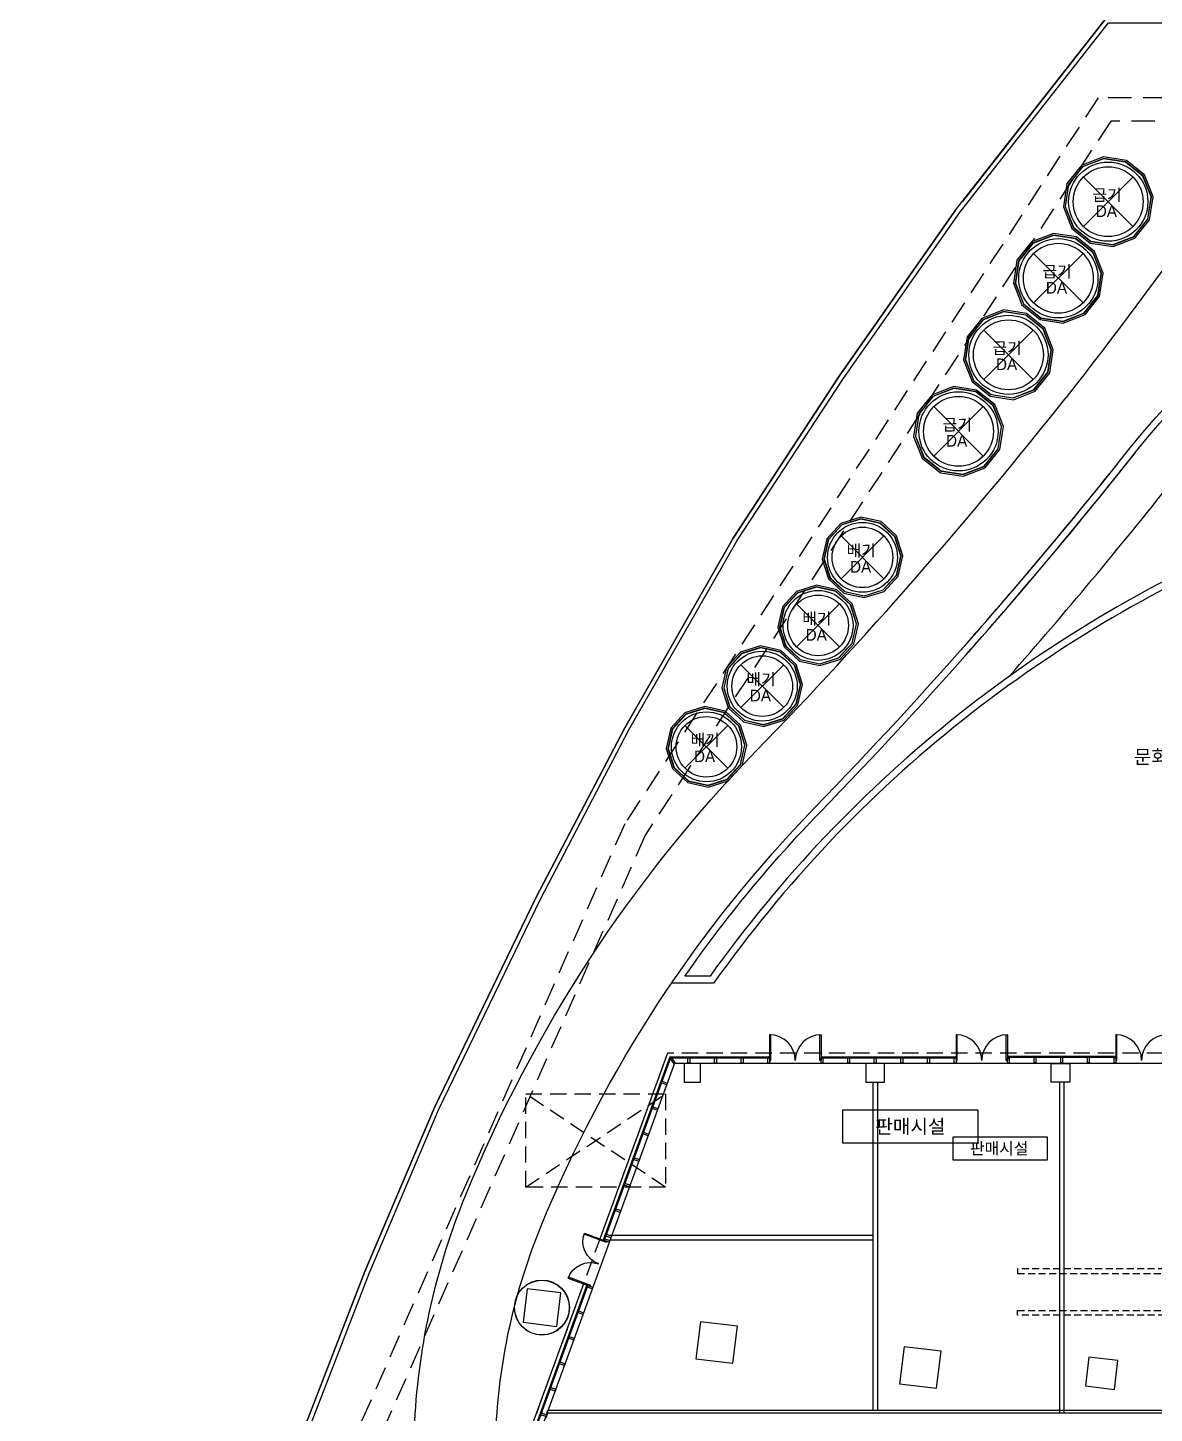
# Model space of a CAD drawing. Header units: millimetres. Extents: x -7616 to 421613, y 91067 to 341353.
# Drawn here: x 71128 to 119471, y 198462 to 257923 of the extents above; entities that cross this region are included whole.
import ezdxf
from ezdxf.enums import TextEntityAlignment as Align

# ---------------------------------------------------------------- set-up
doc = ezdxf.new("R2010")
doc.units = ezdxf.units.MM
doc.header["$LTSCALE"] = 500
doc.header["$MEASUREMENT"] = 0
for name, pattern in [('CEN-2', [26, 20, -2, 0, -2, 0, -2]), ('H0', [0.3, 0.2, -0.1]), ('HOON1', [3, 2, -1])]:
    doc.linetypes.add(name, pattern=pattern)
doc.layers.get('0').update_dxf_attribs({"linetype": 'CONTINUOUS'})
for name, color, linetype in [('e-plan', 9, 'CONTINUOUS'), ('e-room-box', 7, 'CONTINUOUS'), ('e-text', 6, 'CONTINUOUS')]:
    doc.layers.add(name, color=color, linetype=linetype)
doc.styles.add('돋움', font='Dotum.ttf')

# ---------------------------------------------------------------- blocks, each defined once
blk = doc.blocks.new('1F 기둥 140514')
at = {"layer": 'e-plan', "ltscale": 0.5}
for points in [[(153334, 82600), (154034, 82600), (154034, 83400), (153334, 83400)], [(161134, 82600), (161934, 82600), (161934, 83400), (161134, 83400)], [(169084, 83400), (169884, 83400), (169884, 82600), (169084, 82600)]]:
    blk.add_lwpolyline(points, close=True, dxfattribs=at)
blk = doc.blocks.new('A$C633402C3')
at = {"layer": 'e-plan'}
for points in [[(53995, 166895, -0.022811), (42398, 150627, -0.023874)], [(37855, 139754, 0.013947), (45143, 148455, -0.229268), (68670, 159842), (96102, 159842)], [(55879, 156979), (51382, 144623, 0.142722), (27271, 125486)], [(55343, 156384), (51145, 144850, 0.141393), (27116, 125786), (26039, 125786)], [(38080, 139555, 0.013947), (45378, 148269, -0.109473), (55343, 156384, -0.109473)], [(39951, 138652, 0.01326), (46947, 147028, -0.089277), (54302, 153524)], [(11436, 94403, 0.09388), (14445, 106686, -0.083563), (16633, 116400, -0.095755), (29100, 135457, 0.025233), (42398, 150627)], [(14276, 92806, 0.090169), (17939, 106497, -0.083534), (19873, 115075, -0.095755), (31612, 133020, 0.025233), (45143, 148456)], [(26039, 125786, -0.040562), (31827, 132811, 0.025233), (45378, 148270)], [(38080, 139555, 0.013931), (45370, 148259)]]:
    blk.add_lwpolyline(points, format="xyb", dxfattribs=at)
blk.add_lwpolyline([(27271, 125486), (25468, 125486)], dxfattribs=at)
blk.add_circle((19902, 111566), 1175, dxfattribs=at)
blk = doc.blocks.new('1~2F TC-140305')
at = {"layer": 'e-plan', "ltscale": 0.5}
for points in [[(-322548, -55950), (-321109, -56126), (-320932, -54687), (-322371, -54510)], [(-315134, -57515), (-313545, -57710), (-313350, -56122), (-314939, -55927)], [(-306399, -58587), (-304811, -58782), (-304616, -57194), (-306204, -56999)], [(-298421, -58680), (-297180, -58833), (-297028, -57592), (-298269, -57440)]]:
    blk.add_lwpolyline(points, close=True, dxfattribs=at)
blk = doc.blocks.new('1F 코어')
at = {"layer": 'e-plan'}
blk.add_blockref('1~2F TC-140305', (0, 0), dxfattribs=at)
blk = doc.blocks.new('A$C6B9375F1')
at = {"layer": 'e-plan'}
blk.add_lwpolyline([(-30, 195), (-30, 155), (10, 155), (10, -80), (-70, -80), (-70, 155), (-30, 155)], dxfattribs=at)
blk = doc.blocks.new('A$C5A682445')
at = {"layer": 'e-plan', "linetype": 'CEN-2'}
blk.add_lwpolyline([(0, 0), (-297528, 10), (-297528, 10), (-303990, -8224), (-308983, -15349), (-313535, -22301), (-318191, -30434), (-321988, -37700), (-326350, -46726), (-329347, -53776), (-332994, -63217), (-336011, -72512), (-338199, -80180), (-340420, -89567), (-341938, -97463), (-342555, -101281), (-343809, -111602), (-343809, -111602), (-343809, -111602), (-96696, -114499)], dxfattribs=at)
blk = doc.blocks.new('A$C5F5F1A18')
for centre, radius in [((40297, -3562), 1500), ((38156, -6847), 1500), ((36015, -10133), 1500), ((33873, -13418), 1500), ((29752, -18825), 1300), ((27847, -21744), 1300), ((25451, -24350), 1300), ((23056, -26956), 1300)]:
    blk.add_circle(centre, radius)
blk = doc.blocks.new('A$C20BE1455')
at = {"layer": 'e-plan'}
for points in [[(200, 1800), (200, 1760), (1100, 1760), (1100, 1800)], [(200, 0), (200, 40), (1100, 40), (1100, 0)]]:
    blk.add_lwpolyline(points, close=True, dxfattribs=at)
for centre, start, end in [((200, 1800), 270, 0), ((200, 0), 0, 90)]:
    blk.add_arc(centre, 900, start, end, dxfattribs=at)
blk = doc.blocks.new('mdoor')
at = {"layer": 'e-plan'}
for points in [[(104059542, -29768969), (104059591, -29768969), (104059591, -29767866), (104059542, -29767866)], [(104061748, -29768969), (104061699, -29768969), (104061699, -29767866), (104061748, -29767866)]]:
    blk.add_lwpolyline(points, close=True, dxfattribs=at)
for centre, start, end in [((104059542, -29768969), 0.00003, 90.00003), ((104061748, -29768969), 90.00003, 180.00003)]:
    blk.add_arc(centre, 1103, start, end, dxfattribs=at)

msp = doc.modelspace()

# ---------------------------------------------------------------- linework, layer by layer
at = {"layer": 'e-plan'}
for p, q in [((116434, 251516), (118555, 249395)), ((116434, 249395), (118555, 251516)), ((114292, 248231), (116414, 246110)), ((114292, 246110), (116414, 248231)), ((112151, 244946), (114272, 242825)), ((112151, 242825), (114272, 244946)), ((110009, 241661), (112131, 239540)), ((110009, 239540), (112131, 241661)), ((106029, 234274), (107868, 236113)), ((106029, 236113), (107868, 234274)), ((104125, 231355), (105963, 233194)), ((104125, 233194), (105963, 231355)), ((101729, 228749), (103568, 230587)), ((101729, 230587), (103568, 228749)), ((99333, 227981), (101172, 226143)), ((99333, 226143), (101172, 227981)), ((98882, 213488), (86642, 179860)), ((98581, 213918), (95593, 205711)), ((98689, 213763), (95839, 205931)), ((98717, 213723), (95876, 205917)), ((98882, 213488), (123059, 213488)), ((107397, 212668), (107397, 198578)), ((107597, 212668), (107597, 198578)), ((115397, 212668), (115397, 198468)), ((115597, 212668), (115597, 198468)), ((107397, 206093), (96118, 206093)), ((107397, 205893), (96118, 205893)), ((94978, 204019), (86234, 179996)), ((95110, 203928), (86384, 179954)), ((95147, 203915), (86422, 179941)), ((93434, 198578), (93342, 198327)), ((93374, 198268), (93447, 198468)), ((123587, 198578), (93434, 198578)), ((123697, 198468), (93447, 198468))]:
    msp.add_line(p, q, dxfattribs=at)
at = {"layer": 'e-plan', "linetype": 'HOON1', "ltscale": 0.7}
for p, q in [((98581, 213918), (86234, 179996)), ((123004, 213918), (98581, 213918)), ((92497, 208168), (98497, 212168)), ((98497, 208168), (92497, 212168))]:
    msp.add_line(p, q, dxfattribs=at)
at = {"layer": 'e-plan', "ltscale": 0.5}
for p, q in [((98689, 213763), (102925, 213763)), ((98717, 213723), (102925, 213723)), ((105171, 213723), (110926, 213723)), ((105211, 213763), (110926, 213763)), ((113211, 213783), (117783, 213783)), ((113211, 213743), (117783, 213743))]:
    msp.add_line(p, q, dxfattribs=at)
at = {"layer": 'e-plan'}
for points in [[(71128, 146716), (72382, 157037), (72999, 160856), (74517, 168752), (76738, 178138), (78926, 185807), (81943, 195101), (85590, 204542), (88587, 211592), (92949, 220618), (96746, 227884), (101402, 236017), (105954, 242969), (110947, 250094), (114178, 254211), (117409, 258328), (127282, 258325)], [(71329, 146714), (72580, 157009), (73196, 160821), (74712, 168710), (76932, 178088), (79118, 185748), (82132, 195034), (85775, 204467), (88769, 211510), (93128, 220528), (96922, 227788), (101572, 235913), (106120, 242857), (111108, 249975), (114336, 254088), (117507, 258128), (127157, 258126)]]:
    msp.add_lwpolyline(points, dxfattribs=at)
at = {"layer": 'e-plan', "linetype": 'HOON1'}
msp.add_lwpolyline([(322797, 93768), (410847, 93768), (410847, 180518), (411697, 180518), (411697, 254918), (345747, 254918), (345747, 256818), (328747, 256818), (328747, 254918), (180497, 254918), (180497, 256818), (163497, 256818), (163497, 254918), (117061, 254918), (96746, 223754), (79283, 184113), (75797, 163222), (75797, 149818), (192597, 149818), (192597, 147568), (322797, 147568), (322797, 93768)], dxfattribs=at)
msp.add_lwpolyline([(323797, 94768), (409847, 94768), (409847, 181518), (410697, 181518), (410697, 253918), (344747, 253918), (344747, 255818), (329747, 255818), (329747, 253918), (179497, 253918), (179497, 255818), (164497, 255818), (164497, 253918), (117603, 253918), (97628, 223277), (80248, 183824), (76797, 163139), (76797, 150818), (193597, 150818), (193597, 148568), (323797, 148568)], close=True, dxfattribs=at)
at = {"layer": 'e-plan'}
for points in [[(119419, 250669), (119054, 251603), (118272, 252229), (117281, 252380), (116348, 252015), (115721, 251233), (115570, 250242), (115935, 249309), (116717, 248683), (117708, 248532), (118641, 248896), (119267, 249678)], [(119347, 250661), (118996, 251560), (118243, 252162), (117289, 252308), (116390, 251957), (115788, 251204), (115642, 250250), (115993, 249352), (116746, 248749), (117700, 248604), (118598, 248954), (119201, 249707)], [(119336, 250660), (118987, 251553), (118238, 252153), (117290, 252298), (116397, 251949), (115797, 251200), (115653, 250252), (116001, 249358), (116750, 248759), (117699, 248614), (118592, 248963), (119192, 249712)], [(117277, 247384), (116913, 248317), (116130, 248944), (115140, 249095), (114206, 248730), (113580, 247948), (113429, 246957), (113793, 246024), (114576, 245398), (115566, 245246), (116500, 245611), (117126, 246393)], [(117205, 247376), (116854, 248275), (116101, 248877), (115148, 249023), (114249, 248672), (113646, 247919), (113501, 246965), (113852, 246067), (114605, 245464), (115558, 245319), (116457, 245669), (117060, 246422)], [(117195, 247375), (116846, 248268), (116097, 248868), (115149, 249013), (114255, 248664), (113656, 247915), (113511, 246966), (113860, 246073), (114609, 245473), (115557, 245329), (116451, 245678), (117050, 246427)], [(115136, 244099), (114771, 245032), (113989, 245659), (112998, 245810), (112065, 245445), (111438, 244663), (111287, 243672), (111652, 242739), (112434, 242113), (113425, 241961), (114358, 242326), (114985, 243108)], [(115064, 244091), (114713, 244990), (113960, 245592), (113006, 245738), (112108, 245387), (111505, 244634), (111359, 243680), (111710, 242782), (112463, 242179), (113417, 242033), (114315, 242384), (114918, 243137)], [(115053, 244090), (114705, 244983), (113956, 245583), (113007, 245728), (112114, 245379), (111514, 244630), (111370, 243681), (111719, 242788), (112467, 242188), (113416, 242044), (114309, 242393), (114909, 243142)], [(112994, 240814), (112630, 241747), (111847, 242374), (110857, 242525), (109923, 242160), (109297, 241378), (109146, 240387), (109510, 239454), (110293, 238828), (111283, 238676), (112217, 239041), (112843, 239823)], [(112922, 240806), (112571, 241705), (111818, 242307), (110865, 242453), (109966, 242102), (109363, 241349), (109218, 240395), (109569, 239497), (110322, 238894), (111275, 238748), (112174, 239099), (112777, 239852)], [(112912, 240805), (112563, 241698), (111814, 242298), (110866, 242442), (109972, 242094), (109373, 241345), (109228, 240396), (109577, 239503), (110326, 238903), (111274, 238759), (112168, 239108), (112767, 239857)], [(108676, 235266), (108408, 236120), (107749, 236726), (106876, 236921), (106022, 236653), (105416, 235994), (105221, 235121), (105489, 234267), (106148, 233661), (107021, 233466), (107875, 233734), (108481, 234393)], [(108604, 235263), (108347, 236081), (107716, 236662), (106879, 236849), (106061, 236592), (105480, 235961), (105294, 235124), (105550, 234306), (106181, 233726), (107018, 233539), (107836, 233795), (108417, 234426)], [(108593, 235263), (108338, 236076), (107711, 236652), (106879, 236838), (106066, 236583), (105490, 235956), (105304, 235124), (105559, 234311), (106186, 233735), (107018, 233549), (107831, 233804), (108407, 234431)], [(106772, 232347), (106504, 233201), (105845, 233807), (104972, 234002), (104118, 233734), (103512, 233075), (103317, 232202), (103585, 231348), (104243, 230742), (105117, 230547), (105971, 230815), (106576, 231474)], [(106699, 232344), (106443, 233162), (105811, 233742), (104975, 233929), (104156, 233673), (103576, 233042), (103389, 232205), (103646, 231387), (104277, 230806), (105114, 230619), (105932, 230876), (106512, 231507)], [(106689, 232343), (106434, 233157), (105807, 233733), (104975, 233919), (104162, 233664), (103585, 233037), (103400, 232205), (103654, 231392), (104282, 230815), (105113, 230630), (105926, 230885), (106503, 231512)], [(104376, 229741), (104108, 230595), (103449, 231201), (102576, 231396), (101722, 231128), (101116, 230469), (100921, 229596), (101189, 228742), (101848, 228136), (102721, 227941), (103575, 228209), (104181, 228867)], [(104303, 229738), (104047, 230556), (103416, 231136), (102579, 231323), (101761, 231067), (101180, 230435), (100993, 229599), (101250, 228781), (101881, 228200), (102718, 228013), (103536, 228270), (104116, 228901)], [(104293, 229737), (104038, 230550), (103411, 231127), (102579, 231313), (101766, 231058), (101189, 230431), (101004, 229599), (101259, 228786), (101886, 228209), (102717, 228024), (103531, 228279), (104107, 228906)], [(101980, 227135), (101712, 227989), (101053, 228594), (100180, 228790), (99326, 228522), (98720, 227863), (98525, 226990), (98793, 226136), (99452, 225530), (100325, 225335), (101179, 225603), (101785, 226261)], [(101908, 227132), (101651, 227950), (101020, 228530), (100183, 228717), (99365, 228461), (98784, 227829), (98598, 226993), (98854, 226174), (99485, 225594), (100322, 225407), (101140, 225664), (101721, 226295)], [(101897, 227131), (101642, 227944), (101015, 228521), (100183, 228707), (99370, 228452), (98794, 227825), (98608, 226993), (98863, 226180), (99490, 225603), (100322, 225418), (101135, 225672), (101711, 226300)], [(98931, 213488), (98766, 213723), (98717, 213723), (98701, 213677), (98865, 213442), (98882, 213488)], [(102926, 213723), (102966, 213723), (102966, 213763), (102926, 213763)], [(105171, 213723), (105211, 213723), (105211, 213763), (105171, 213763)], [(110926, 213723), (110966, 213723), (110966, 213763), (110926, 213763)], [(113171, 213723), (113211, 213723), (113211, 213763), (113171, 213763)], [(117783, 213723), (117823, 213723), (117823, 213763), (117783, 213763)], [(111904, 210050), (106106, 210050), (106106, 211490), (111904, 211490)], [(95825, 205894), (95863, 205880), (95876, 205917), (95839, 205931)], [(95110, 203928), (95147, 203915), (95161, 203952), (95124, 203966)]]:
    msp.add_lwpolyline(points, close=True, dxfattribs=at)
at = {"layer": 'e-plan', "linetype": 'HOON1', "ltscale": 0.7}
msp.add_lwpolyline([(92497, 212168), (98497, 212168), (98497, 208168), (92497, 208168)], close=True, dxfattribs=at)
at = {"layer": 'e-plan', "linetype": 'HOON1', "ltscale": 0.3}
for points in [[(119937, 204614), (119937, 204668), (113607, 204668), (113607, 204468), (119884, 204468), (120211, 205368)], [(119937, 202868), (119937, 202668), (113607, 202668), (113607, 202868), (121004, 202868), (121568, 204418)]]:
    msp.add_lwpolyline(points, dxfattribs=at)
at = {"layer": 'e-plan'}
for centre, radius in [((117494, 250456), 1700), ((117494, 250456), 1500), ((115353, 247171), 1700), ((115353, 247171), 1500), ((113212, 243886), 1700), ((113212, 243886), 1500), ((111070, 240601), 1700), ((111070, 240601), 1500), ((106949, 235194), 1500), ((106949, 235194), 1300), ((105044, 232274), 1500), ((105044, 232274), 1300), ((102648, 229668), 1500), ((102648, 229668), 1300), ((100253, 227062), 1500), ((100253, 227062), 1300), ((93197, 203000), 1180)]:
    msp.add_circle(centre, radius, dxfattribs=at)
at = {"layer": 'e-room-box'}
msp.add_lwpolyline([(114871, 209329), (110845, 209329), (110845, 210329), (114871, 210329)], close=True, dxfattribs=at)

# ---------------------------------------------------------------- block references
at = {"layer": 'e-plan', "linetype": 'H0'}
msp.add_blockref('A$C633402C3', (73291, 91433), dxfattribs=at)
at = {"layer": 'e-plan'}
for name, p in [('A$C5A682445', (414937, 258318)), ('1F 코어', (414937, 258318)), ('1F 기둥 140514', (-54037, 130068)), ('A$C5F5F1A18', (77197, 254018)), ('mdoor', (-103956577, 29982575)), ('mdoor', (-103948577, 29982575)), ('mdoor', (-103941720, 29982575)), ('A$C6B9375F1', (99527, 213568)), ('A$C6B9375F1', (100670, 213568)), ('A$C6B9375F1', (101813, 213568)), ('A$C6B9375F1', (102955, 213568)), ('A$C6B9375F1', (105241, 213568)), ('A$C6B9375F1', (106384, 213568)), ('A$C6B9375F1', (107527, 213568)), ('A$C6B9375F1', (108670, 213568)), ('A$C6B9375F1', (109813, 213568)), ('A$C6B9375F1', (110956, 213568)), ('A$C6B9375F1', (113241, 213568)), ('A$C6B9375F1', (114384, 213588)), ('A$C6B9375F1', (115527, 213588)), ('A$C6B9375F1', (116670, 213588)), ('A$C6B9375F1', (117813, 213568))]:
    msp.add_blockref(name, p, dxfattribs=at)
at = {"layer": 'e-plan', "rotation": 69.99999934060686}
for p in [(98493, 212652), (98094, 211557), (97695, 210462), (97297, 209366), (96898, 208271), (96499, 207176), (96032, 205893), (96101, 206081), (95303, 203890), (94905, 202795), (94506, 201699), (94107, 200604), (93709, 199509), (93310, 198413)]:
    msp.add_blockref('A$C6B9375F1', p, dxfattribs=at)
at = {"layer": 'e-plan', "xscale": -1.139553932956362, "yscale": 1.139553932956362, "zscale": 1.139553932956362, "rotation": 339.9999752016755}
msp.add_blockref('A$C20BE1455', (95493, 203832), dxfattribs=at)

# ---------------------------------------------------------------- texts
at = {"layer": 'e-plan', "lineweight": 0, "style": '돋움'}
for s, p in [('급기', (117441, 250751)), ('DA', (117415, 250050)), ('급기', (115300, 247466)), ('DA', (115274, 246764)), ('급기', (113158, 244181)), ('DA', (113132, 243479)), ('급기', (111017, 240896)), ('DA', (110991, 240194)), ('배기', (106895, 235489)), ('DA', (106869, 234787)), ('배기', (104991, 232570)), ('DA', (104965, 231868)), ('배기', (102595, 229964)), ('DA', (102569, 229262)), ('배기', (100199, 227358)), ('DA', (100173, 226656))]:
    msp.add_text(s, height=500, rotation=0.18745, dxfattribs=at).set_placement(p, align=Align.MIDDLE)
at = {"layer": 'e-plan', "style": '돋움'}
msp.add_text('문화광장', height=600, dxfattribs=at).set_placement((121608, 226334), align=Align.RIGHT)
msp.add_text('판매시설', height=600, dxfattribs=at).set_placement((109005, 210770), align=Align.MIDDLE_CENTER)
at = {"layer": 'e-text', "style": '돋움'}
msp.add_text('판매시설', height=500, dxfattribs=at).set_placement((112816, 209829), align=Align.MIDDLE_CENTER)

doc.saveas('drawing.dxf')
